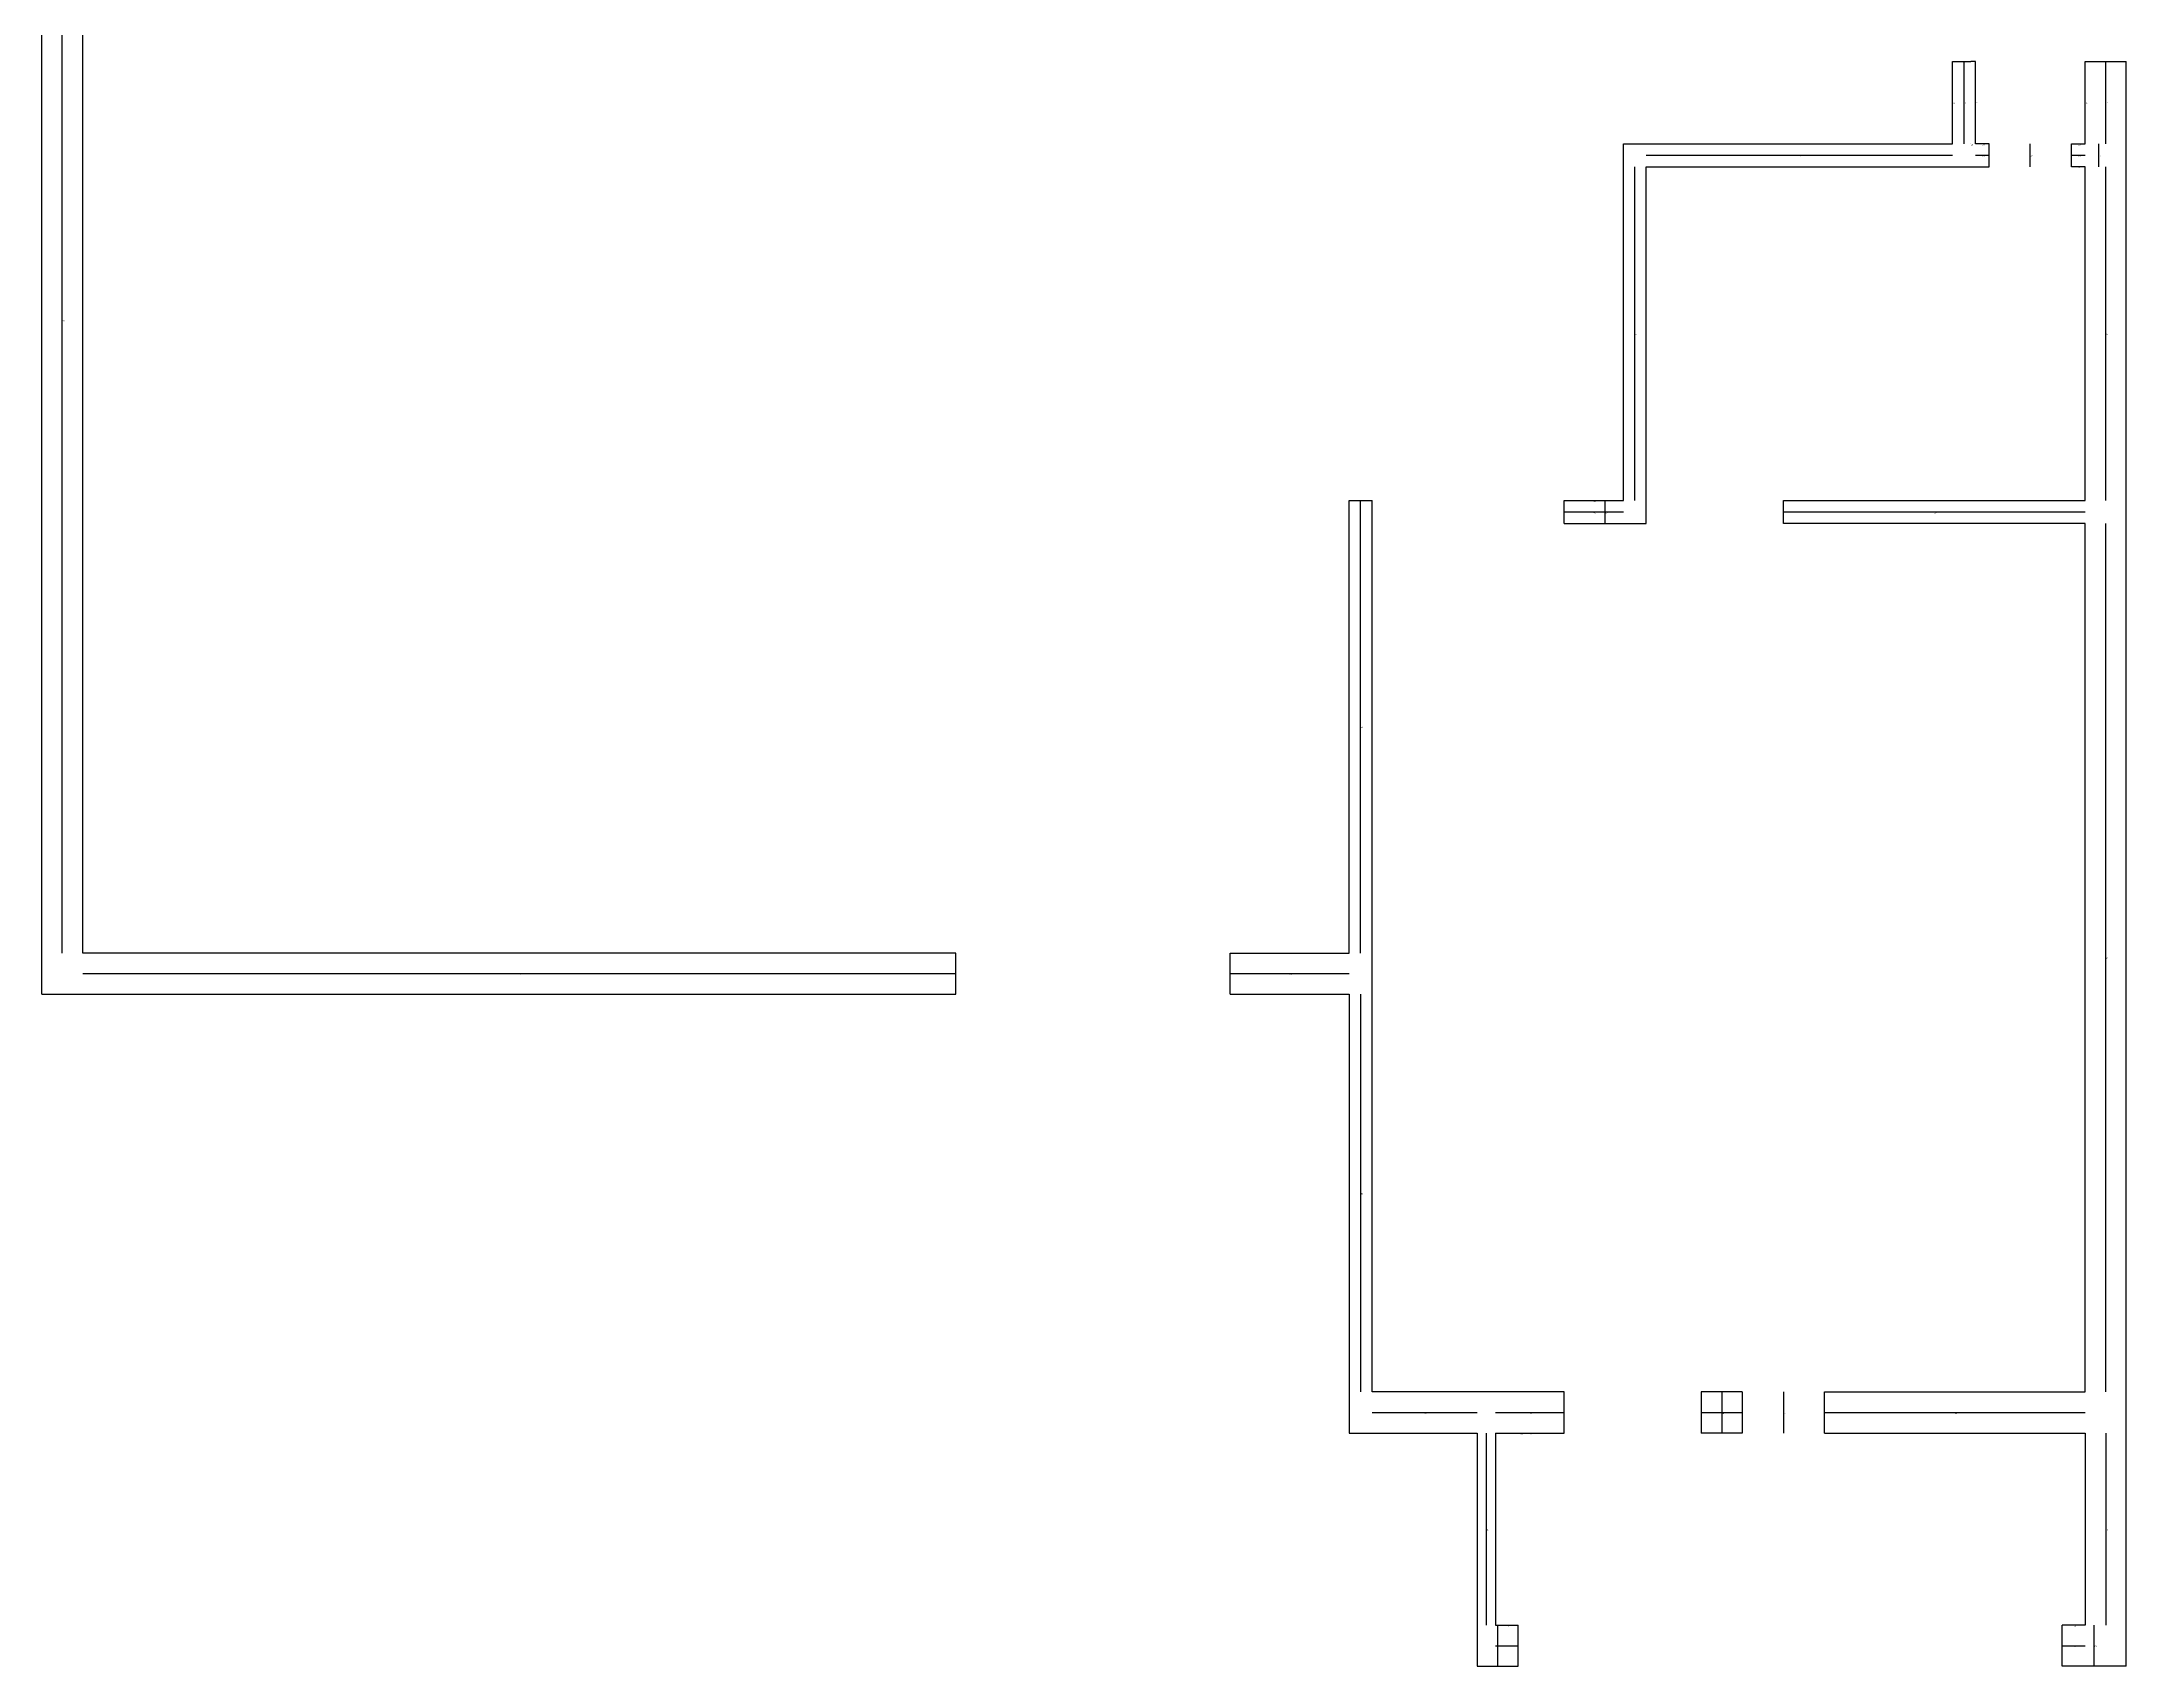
# Model space of a CAD drawing. Header units: metres. Extents: x 328 to 784, y 390 to 981.
# Drawn here: x 328 to 784, y 390 to 745.3 of the extents above; entities that cross this region are included whole.
import ezdxf

# ---------------------------------------------------------------- set-up
doc = ezdxf.new("R2010")
doc.units = ezdxf.units.M

msp = doc.modelspace()

# ---------------------------------------------------------------- linework, layer by layer
at = {"layer": 'centrelines'}
for p, q in [((332.5, 546), (332.5, 823)), ((748.5, 723), (748.5, 741)), ((779.5, 723), (779.5, 741)), ((746, 732), (746, 732)), ((751, 732), (751, 732)), ((775, 732), (775, 732)), ((679, 720.5), (746, 720.5)), ((750, 723), (750, 723)), ((751, 720.5), (754, 720.5)), ((752.5, 723), (752.5, 723)), ((763, 718), (763, 723)), ((772, 720.5), (775, 720.5)), ((773.5, 723), (773.5, 723)), ((778, 718), (778, 723)), ((676.5, 645), (676.5, 718)), ((773.5, 718), (773.5, 718)), ((779.5, 645), (779.5, 718)), ((616.5, 546), (616.5, 645)), ((667.5, 645), (667.5, 645)), ((670, 640), (670, 645)), ((661, 642.5), (674, 642.5)), ((709, 642.5), (775, 642.5)), ((779.5, 450), (779.5, 640)), ((337, 541.5), (528, 541.5)), ((588, 541.5), (614, 541.5)), ((616.5, 537), (616.5, 450)), ((695.5, 450), (695.5, 441)), ((709, 450), (709, 441)), ((619, 445.5), (642, 445.5)), ((646, 445.5), (661, 445.5)), ((691, 445.5), (700, 445.5)), ((718, 445.5), (775, 445.5)), ((644, 441), (644, 399)), ((651.5, 441), (651.5, 441)), ((653.5, 441), (653.5, 441)), ((779.5, 441), (779.5, 399)), ((646.5, 390), (646.5, 399)), ((648.5, 399), (648.5, 399)), ((772.5, 399), (772.5, 399)), ((777, 390), (777, 399)), ((646, 394.5), (651, 394.5)), ((770, 394.5), (775, 394.5))]:
    msp.add_line(p, q, dxfattribs=at)
at = {"layer": 'wall'}
for p, q in [((328, 537), (328, 981)), ((337, 546), (337, 823)), ((746, 723), (746, 741)), ((746, 741), (750, 741)), ((751, 741), (750, 741)), ((751, 723), (751, 741)), ((775, 723), (775, 741)), ((775, 741), (784, 741)), ((784, 390), (784, 741)), ((674, 645), (674, 723)), ((674, 723), (746, 723)), ((754, 723), (751, 723)), ((754, 718), (754, 723)), ((772, 718), (772, 723)), ((772, 723), (775, 723)), ((679, 640), (679, 718)), ((679, 718), (754, 718)), ((775, 718), (772, 718)), ((775, 645), (775, 718)), ((614, 546), (614, 645)), ((614, 645), (619, 645)), ((619, 450), (619, 645)), ((661, 640), (661, 645)), ((661, 645), (674, 645)), ((709, 640), (709, 645)), ((709, 645), (775, 645)), ((661, 640), (679, 640)), ((775, 640), (709, 640)), ((775, 450), (775, 640)), ((528, 546), (337, 546)), ((528, 537), (528, 546)), ((588, 537), (588, 546)), ((588, 546), (614, 546)), ((328, 537), (528, 537)), ((588, 537), (614, 537)), ((614, 537), (614, 441)), ((661, 450), (619, 450)), ((661, 441), (661, 450)), ((700, 450), (691, 450)), ((691, 450), (691, 441)), ((700, 450), (700, 441)), ((718, 441), (718, 450)), ((718, 450), (775, 450)), ((614, 441), (642, 441)), ((642, 441), (642, 390)), ((646, 441), (661, 441)), ((646, 441), (646, 399)), ((700, 441), (691, 441)), ((718, 441), (775, 441)), ((775, 441), (775, 399)), ((646, 399), (651, 399)), ((651, 390), (651, 399)), ((775, 399), (770, 399)), ((770, 390), (770, 399)), ((642, 390), (651, 390)), ((784, 390), (770, 390))]:
    msp.add_line(p, q, dxfattribs=at)

# ---------------------------------------------------------------- texts
at = {"layer": 'centrelines', "char_height": 0.3, "attachment_point": 1}
for s, insert in [('21', (746, 732)), ('17', (748.5, 732)), ('20', (751, 732)), ('19', (775, 732)), ('18', (779.5, 732)), ('31', (712.5, 720.5)), ('25', (750, 723)), ('24', (752.5, 723)), ('29', (752.5, 720.5)), ('22', (763, 720.5)), ('23', (773.5, 723)), ('28', (773.5, 720.5)), ('27', (778, 720.5)), ('32', (773.5, 718)), ('78', (332.5, 684.5)), ('37', (676.5, 681.5)), ('33', (779.5, 681.5)), ('47', (667.5, 645)), ('45', (667.5, 642.5)), ('46', (670, 642.5)), ('39', (742, 642.5)), ('49', (616.5, 595.5)), ('40', (779.5, 545)), ('61', (432.5, 541.5)), ('54', (601, 541.5)), ('55', (616.5, 493.5)), ('67', (630.5, 445.5)), ('66', (653.5, 445.5)), ('62', (695.5, 445.5)), ('64', (695.5, 445.5)), ('59', (709, 445.5)), ('60', (746.5, 445.5)), ('69', (651.5, 441)), ('68', (653.5, 441)), ('71', (644, 420)), ('63', (779.5, 420)), ('75', (648.5, 399)), ('72', (772.5, 399)), ('76', (646.5, 394.5)), ('77', (648.5, 394.5)), ('74', (772.5, 394.5)), ('73', (777, 394.5))]:
    msp.add_mtext(s, dxfattribs=dict(at, insert=insert))

doc.saveas('drawing.dxf')
